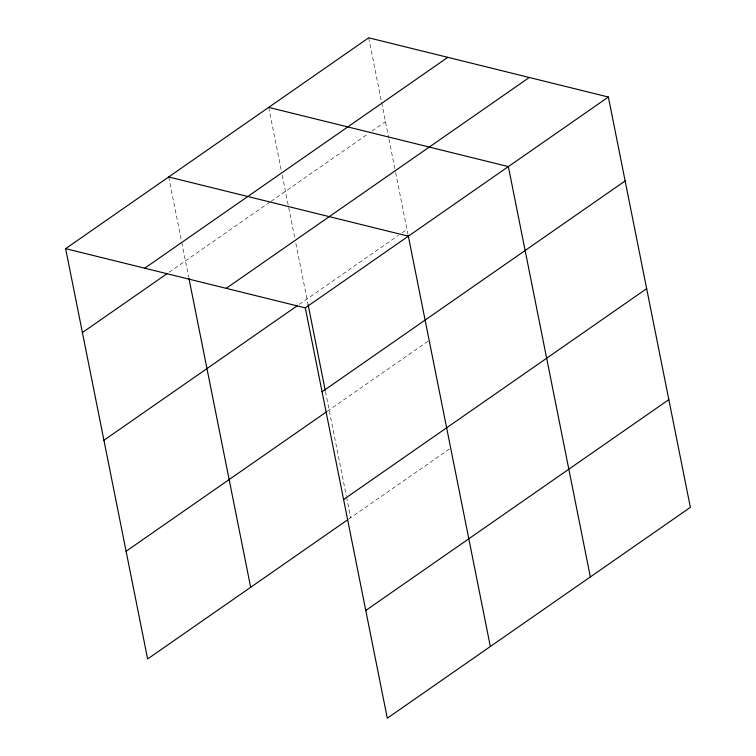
<?xml version="1.0" encoding="UTF-8"?>
<svg xmlns="http://www.w3.org/2000/svg" width="756" height="756" viewBox="0 0 756 756"><rect width="100%" height="100%" fill="white"/><g stroke="black" fill="none" stroke-linecap="round" stroke-linejoin="round"><path stroke-width="0.57" stroke-dasharray="3.78 2.83" d="M169.079 272.255L270.072 201.994M271.035 201.323L368.163 133.746M372.009 131.071L385.465 121.707M299.291 304.356L398.336 235.447M402.183 232.763L406.993 229.418M327.235 411.321L429.172 340.408M348.762 519.041L450.699 448.119M368.701 37.8L388.707 137.923M388.943 139.076L395.426 171.508M395.653 172.67L407.919 234.048M268.692 107.38L281.326 170.601M282.243 175.194L294.944 238.773M295.87 243.404L308.136 304.781M325.458 391.485L346.286 495.7M346.513 496.853L350.68 517.699M168.683 176.961L181.544 241.325M181.771 242.478L188.688 277.083"/><path stroke-width="1.13" d="M65.64 248.658L368.701 37.8L608.372 97.023L690.36 507.342L387.299 718.2L305.301 307.881L65.64 248.658L147.628 658.977L347.798 519.712M144.727 268.2L447.798 57.343M82.404 332.555L167.152 273.596M226.214 288.338L529.285 77.481M103.931 440.275L297.363 305.698M305.301 307.881L608.372 97.023M322.075 391.778L625.136 180.93M126.101 551.256L326.271 411.992M343.593 499.499L646.663 288.65M365.772 610.479L668.833 399.631M268.692 107.38L508.363 166.603L590.351 576.932M168.683 176.961L408.344 236.184M408.145 235.201L490.342 646.512M308.136 304.781L325.231 390.332M188.915 278.246L250.671 587.289"/></g></svg>
